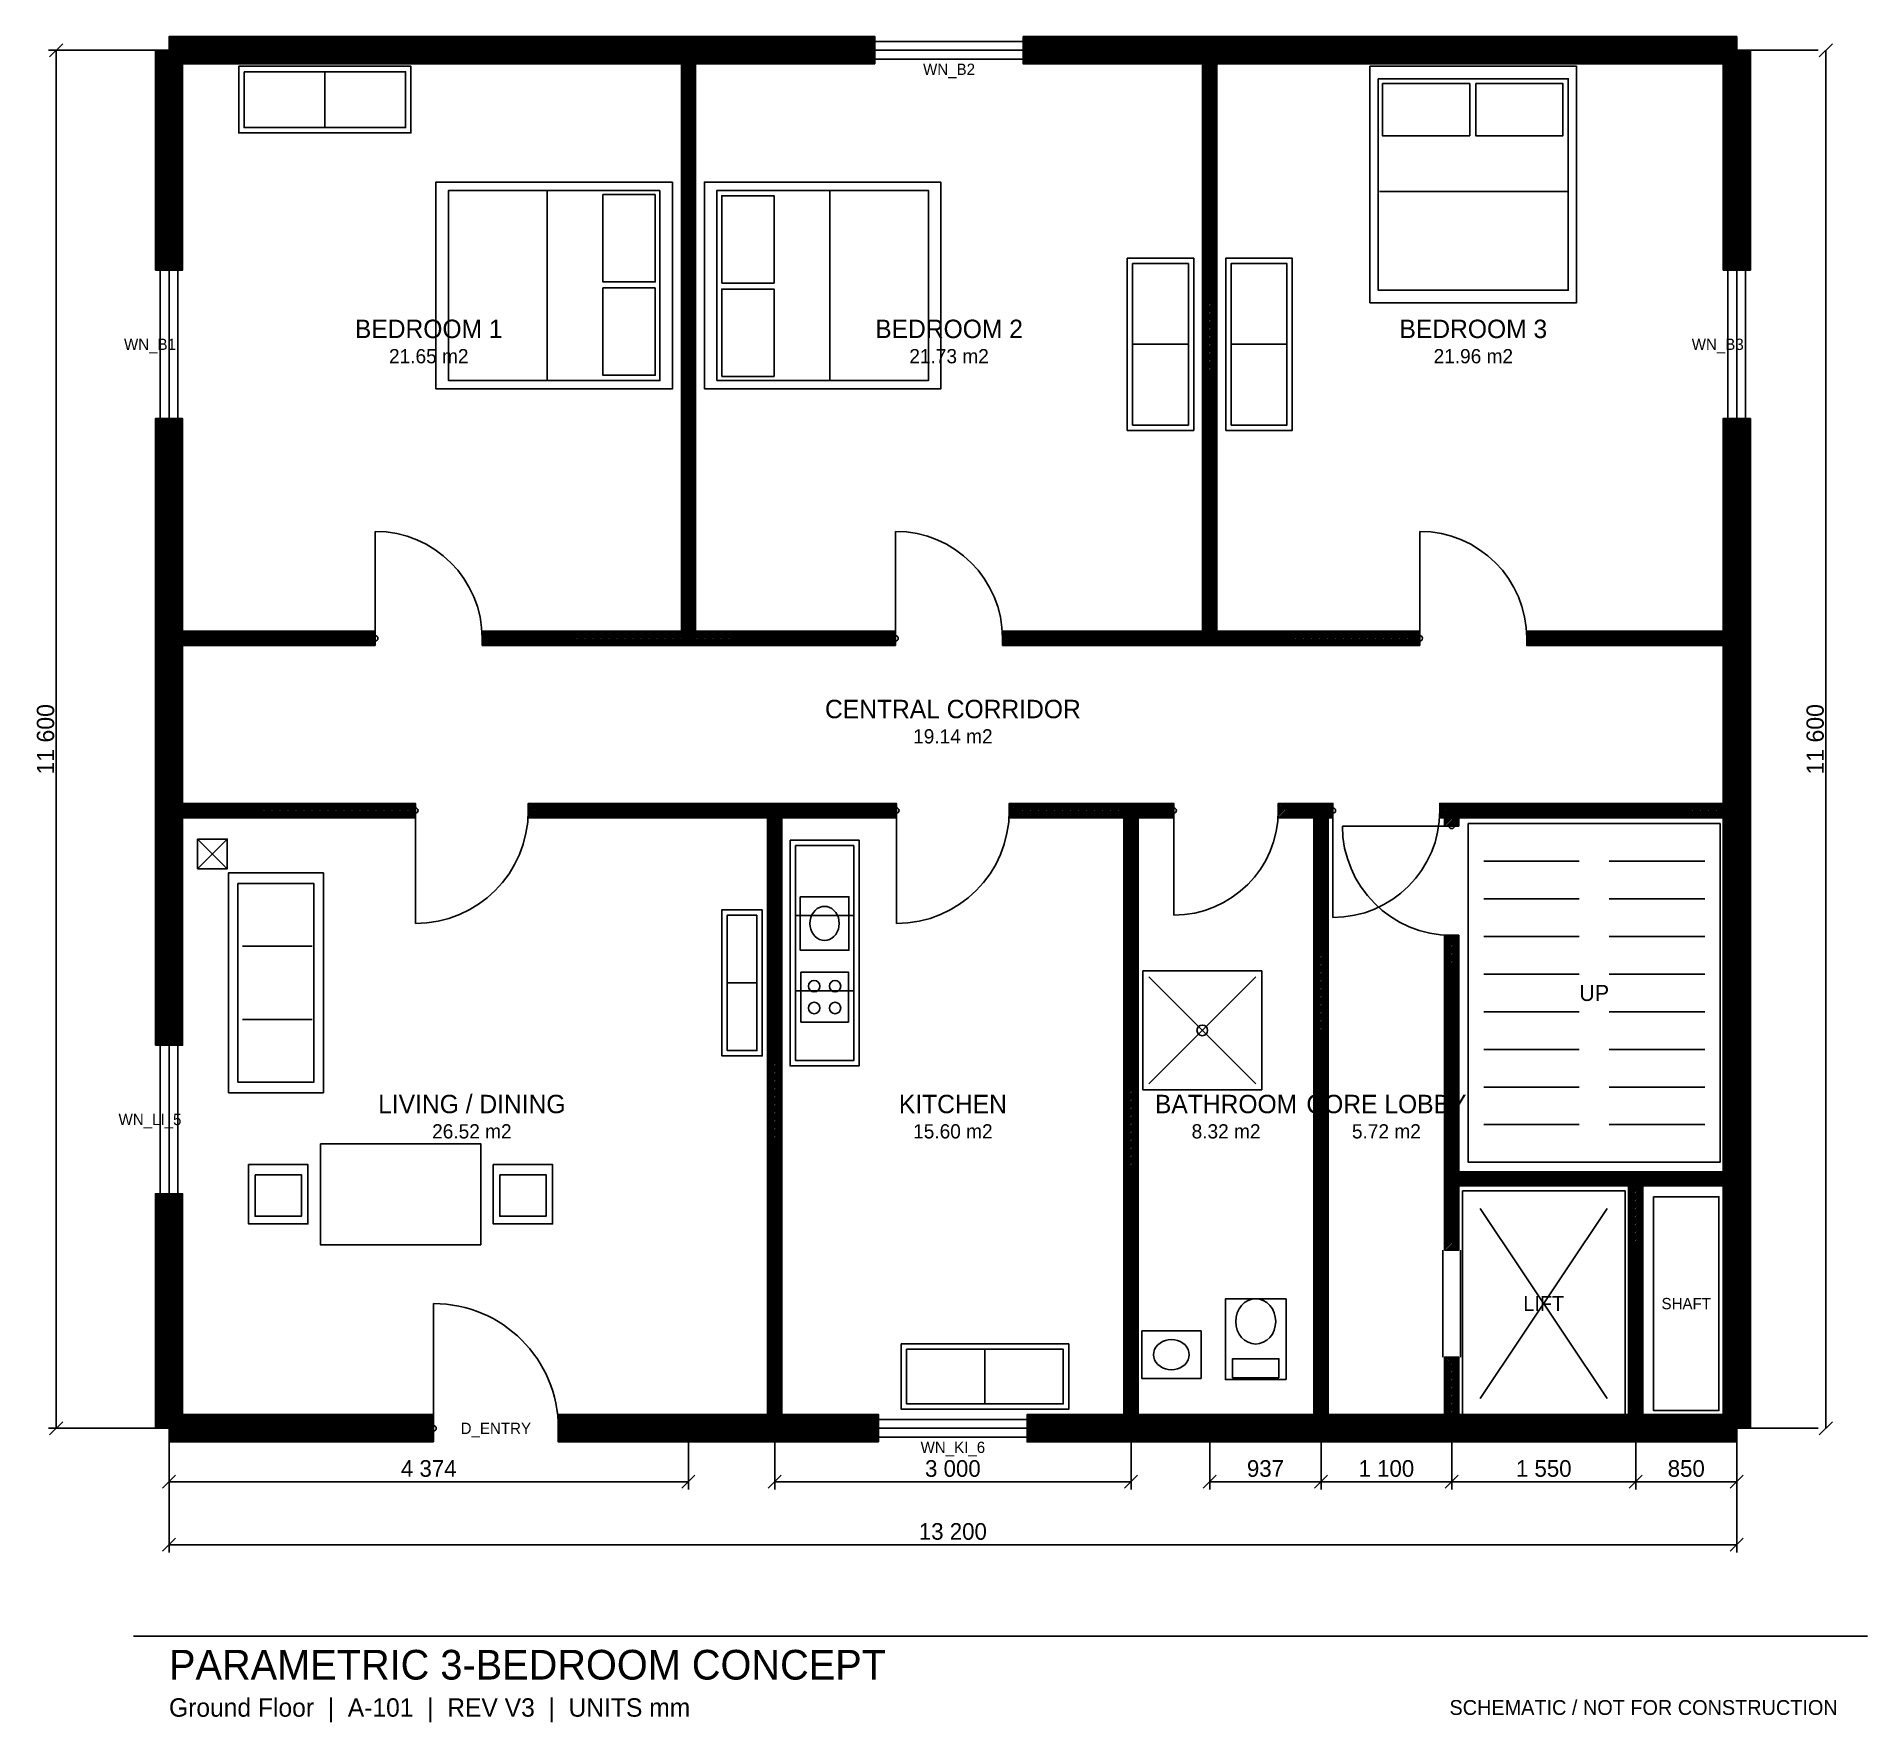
# Model space of a CAD drawing. Header units: millimetres. Extents: x -1115 to 14300, y -14075 to 115.
import ezdxf
from ezdxf.enums import TextEntityAlignment as Align

# ---------------------------------------------------------------- set-up
doc = ezdxf.new("R2010")
doc.units = ezdxf.units.MM
for name, color, linetype in [('A-CORE', 3, 'Continuous'), ('A-DIMS', 5, 'Continuous'), ('A-DOOR', 30, 'Continuous'), ('A-FURN', 4, 'Continuous'), ('A-SAN', 6, 'Continuous'), ('A-SHAFT', 6, 'Continuous'), ('A-SHEET', 8, 'Continuous'), ('A-STRUCT', 1, 'Continuous'), ('A-TEXT', 7, 'Continuous'), ('A-WALL-EXT', 7, 'Continuous'), ('A-WALL-HATCH', 9, 'Continuous'), ('A-WALL-INT', 8, 'Continuous'), ('A-WINDOW', 10, 'Continuous')]:
    doc.layers.add(name, color=color, linetype=linetype)

msp = doc.modelspace()

# ---------------------------------------------------------------- hatches: boundary and pattern name
at = {"layer": 'A-WALL-HATCH'}
h = msp.add_hatch(dxfattribs=at)
h.set_pattern_fill('ANSI31', scale=2)
h.paths.add_polyline_path([(-115, -1850), (115, -1850), (115, 0), (-115, 0)])
h = msp.add_hatch(dxfattribs=at)
h.set_pattern_fill('ANSI31', scale=2)
h.paths.add_polyline_path([(4374, -115), (4374, 115), (0, 115), (0, -115)])
h = msp.add_hatch(dxfattribs=at)
h.set_pattern_fill('ANSI31', scale=3)
h.paths.add_polyline_path([(4314, -4950), (4434, -4950), (4434, 0), (4314, 0)])
h = msp.add_hatch(dxfattribs=at)
h.set_pattern_fill('ANSI31', scale=2)
h.paths.add_polyline_path([(5943, -115), (5943, 115), (4374, 115), (4374, -115)])
h = msp.add_hatch(dxfattribs=at)
h.set_pattern_fill('ANSI31', scale=2)
h.paths.add_polyline_path([(8763, -115), (8763, 115), (7193, 115), (7193, -115)])
h = msp.add_hatch(dxfattribs=at)
h.set_pattern_fill('ANSI31', scale=3)
h.paths.add_polyline_path([(8703, -4950), (8823, -4950), (8823, 0), (8703, 0)])
h = msp.add_hatch(dxfattribs=at)
h.set_pattern_fill('ANSI31', scale=2)
h.paths.add_polyline_path([(13200, -115), (13200, 115), (8763, 115), (8763, -115)])
h = msp.add_hatch(dxfattribs=at)
h.set_pattern_fill('ANSI31', scale=2)
h.paths.add_polyline_path([(13085, -1850), (13315, -1850), (13315, 0), (13085, 0)])
h = msp.add_hatch(dxfattribs=at)
h.set_pattern_fill('ANSI31', scale=2)
h.paths.add_polyline_path([(-115, -4950), (115, -4950), (115, -3100), (-115, -3100)])
h = msp.add_hatch(dxfattribs=at)
h.set_pattern_fill('ANSI31', scale=2)
h.paths.add_polyline_path([(13085, -4950), (13315, -4950), (13315, -3100), (13085, -3100)])
h = msp.add_hatch(dxfattribs=at)
h.set_pattern_fill('ANSI31', scale=3)
h.paths.add_polyline_path([(1737, -5010), (1737, -4890), (0, -4890), (0, -5010)])
h = msp.add_hatch(dxfattribs=at)
h.set_pattern_fill('ANSI31', scale=3)
h.paths.add_polyline_path([(4374, -5010), (4374, -4890), (2637, -4890), (2637, -5010)])
h = msp.add_hatch(dxfattribs=at)
h.set_pattern_fill('ANSI31', scale=3)
h.paths.add_polyline_path([(6118, -5010), (6118, -4890), (4374, -4890), (4374, -5010)])
h = msp.add_hatch(dxfattribs=at)
h.set_pattern_fill('ANSI31', scale=3)
h.paths.add_polyline_path([(8763, -5010), (8763, -4890), (7018, -4890), (7018, -5010)])
h = msp.add_hatch(dxfattribs=at)
h.set_pattern_fill('ANSI31', scale=3)
h.paths.add_polyline_path([(10532, -5010), (10532, -4890), (8763, -4890), (8763, -5010)])
h = msp.add_hatch(dxfattribs=at)
h.set_pattern_fill('ANSI31', scale=3)
h.paths.add_polyline_path([(13200, -5010), (13200, -4890), (11432, -4890), (11432, -5010)])
h = msp.add_hatch(dxfattribs=at)
h.set_pattern_fill('ANSI31', scale=2)
h.paths.add_polyline_path([(-115, -6400), (115, -6400), (115, -4950), (-115, -4950)])
h = msp.add_hatch(dxfattribs=at)
h.set_pattern_fill('ANSI31', scale=2)
h.paths.add_polyline_path([(13085, -6400), (13315, -6400), (13315, -4950), (13085, -4950)])
h = msp.add_hatch(dxfattribs=at)
h.set_pattern_fill('ANSI31', scale=2)
h.paths.add_polyline_path([(-115, -8375), (115, -8375), (115, -6400), (-115, -6400)])
h = msp.add_hatch(dxfattribs=at)
h.set_pattern_fill('ANSI31', scale=3)
h.paths.add_polyline_path([(2075, -6460), (2075, -6340), (0, -6340), (0, -6460)])
h = msp.add_hatch(dxfattribs=at)
h.set_pattern_fill('ANSI31', scale=3)
h.paths.add_polyline_path([(5100, -6460), (5100, -6340), (3025, -6340), (3025, -6460)])
h = msp.add_hatch(dxfattribs=at)
h.set_pattern_fill('ANSI31', scale=3)
h.paths.add_polyline_path([(5040, -11600), (5160, -11600), (5160, -6400), (5040, -6400)])
h = msp.add_hatch(dxfattribs=at)
h.set_pattern_fill('ANSI31', scale=3)
h.paths.add_polyline_path([(6125, -6460), (6125, -6340), (5100, -6340), (5100, -6460)])
h = msp.add_hatch(dxfattribs=at)
h.set_pattern_fill('ANSI31', scale=3)
h.paths.add_polyline_path([(8100, -6460), (8100, -6340), (7075, -6340), (7075, -6460)])
h = msp.add_hatch(dxfattribs=at)
h.set_pattern_fill('ANSI31', scale=3)
h.paths.add_polyline_path([(8040, -11600), (8160, -11600), (8160, -6400), (8040, -6400)])
h = msp.add_hatch(dxfattribs=at)
h.set_pattern_fill('ANSI31', scale=3)
h.paths.add_polyline_path([(8460, -6460), (8460, -6340), (8100, -6340), (8100, -6460)])
h = msp.add_hatch(dxfattribs=at)
h.set_pattern_fill('ANSI31', scale=3)
h.paths.add_polyline_path([(9700, -6460), (9700, -6340), (9340, -6340), (9340, -6460)])
h = msp.add_hatch(dxfattribs=at)
h.set_pattern_fill('ANSI31', scale=3)
h.paths.add_polyline_path([(9640, -11600), (9760, -11600), (9760, -6400), (9640, -6400)])
h = msp.add_hatch(dxfattribs=at)
h.set_pattern_fill('ANSI31', scale=3)
h.paths.add_polyline_path([(9800, -6460), (9800, -6340), (9700, -6340), (9700, -6460)])
h = msp.add_hatch(dxfattribs=at)
h.set_pattern_fill('ANSI31', scale=3)
h.paths.add_polyline_path([(10800, -6460), (10800, -6340), (10700, -6340), (10700, -6460)])
h = msp.add_hatch(dxfattribs=at)
h.set_pattern_fill('ANSI31', scale=3)
h.paths.add_polyline_path([(10740, -6530), (10860, -6530), (10860, -6400), (10740, -6400)])
h = msp.add_hatch(dxfattribs=at)
h.set_pattern_fill('ANSI31', scale=3)
h.paths.add_polyline_path([(13200, -6460), (13200, -6340), (10800, -6340), (10800, -6460)])
h = msp.add_hatch(dxfattribs=at)
h.set_pattern_fill('ANSI31', scale=2)
h.paths.add_polyline_path([(13085, -9500), (13315, -9500), (13315, -6400), (13085, -6400)])
h = msp.add_hatch(dxfattribs=at)
h.set_pattern_fill('ANSI31', scale=3)
h.paths.add_polyline_path([(10740, -9500), (10860, -9500), (10860, -7450), (10740, -7450)])
h = msp.add_hatch(dxfattribs=at)
h.set_pattern_fill('ANSI31', scale=3)
h.paths.add_polyline_path([(10740, -10100), (10860, -10100), (10860, -9500), (10740, -9500)])
h = msp.add_hatch(dxfattribs=at)
h.set_pattern_fill('ANSI31', scale=3)
h.paths.add_polyline_path([(12350, -9560), (12350, -9440), (10800, -9440), (10800, -9560)])
h = msp.add_hatch(dxfattribs=at)
h.set_pattern_fill('ANSI31', scale=3)
h.paths.add_polyline_path([(12290, -11600), (12410, -11600), (12410, -9500), (12290, -9500)])
h = msp.add_hatch(dxfattribs=at)
h.set_pattern_fill('ANSI31', scale=3)
h.paths.add_polyline_path([(13200, -9560), (13200, -9440), (12350, -9440), (12350, -9560)])
h = msp.add_hatch(dxfattribs=at)
h.set_pattern_fill('ANSI31', scale=2)
h.paths.add_polyline_path([(13085, -11600), (13315, -11600), (13315, -9500), (13085, -9500)])
h = msp.add_hatch(dxfattribs=at)
h.set_pattern_fill('ANSI31', scale=2)
h.paths.add_polyline_path([(-115, -11600), (115, -11600), (115, -9625), (-115, -9625)])
h = msp.add_hatch(dxfattribs=at)
h.set_pattern_fill('ANSI31', scale=3)
h.paths.add_polyline_path([(10740, -11600), (10860, -11600), (10860, -11000), (10740, -11000)])
h = msp.add_hatch(dxfattribs=at)
h.set_pattern_fill('ANSI31', scale=2)
h.paths.add_polyline_path([(2228, -11715), (2228, -11485), (0, -11485), (0, -11715)])
h = msp.add_hatch(dxfattribs=at)
h.set_pattern_fill('ANSI31', scale=2)
h.paths.add_polyline_path([(5100, -11715), (5100, -11485), (3278, -11485), (3278, -11715)])
h = msp.add_hatch(dxfattribs=at)
h.set_pattern_fill('ANSI31', scale=2)
h.paths.add_polyline_path([(5975, -11715), (5975, -11485), (5100, -11485), (5100, -11715)])
h = msp.add_hatch(dxfattribs=at)
h.set_pattern_fill('ANSI31', scale=2)
h.paths.add_polyline_path([(8100, -11715), (8100, -11485), (7225, -11485), (7225, -11715)])
h = msp.add_hatch(dxfattribs=at)
h.set_pattern_fill('ANSI31', scale=2)
h.paths.add_polyline_path([(9700, -11715), (9700, -11485), (8100, -11485), (8100, -11715)])
h = msp.add_hatch(dxfattribs=at)
h.set_pattern_fill('ANSI31', scale=2)
h.paths.add_polyline_path([(10800, -11715), (10800, -11485), (9700, -11485), (9700, -11715)])
h = msp.add_hatch(dxfattribs=at)
h.set_pattern_fill('ANSI31', scale=2)
h.paths.add_polyline_path([(12350, -11715), (12350, -11485), (10800, -11485), (10800, -11715)])
h = msp.add_hatch(dxfattribs=at)
h.set_pattern_fill('ANSI31', scale=2)
h.paths.add_polyline_path([(13200, -11715), (13200, -11485), (12350, -11485), (12350, -11715)])

# ---------------------------------------------------------------- linework, layer by layer
at = {"layer": 'A-CORE'}
for p, q in [((11070, -6827), (11873, -6827)), ((12127, -6827), (12930, -6827)), ((11070, -7143), (11873, -7143)), ((12127, -7143), (12930, -7143)), ((11070, -7460), (11873, -7460)), ((12127, -7460), (12930, -7460)), ((11070, -7777), (11873, -7777)), ((12127, -7777), (12930, -7777)), ((11070, -8093), (11873, -8093)), ((12127, -8093), (12930, -8093)), ((11070, -8410), (11873, -8410)), ((12127, -8410), (12930, -8410)), ((11070, -8727), (11873, -8727)), ((12127, -8727), (12930, -8727)), ((11070, -9043), (11873, -9043)), ((12127, -9043), (12930, -9043)), ((11040, -9750), (12110, -11350)), ((12110, -9750), (11040, -11350))]:
    msp.add_line(p, q, dxfattribs=at)
for points in [[(10940, -6510), (13060, -6510), (13060, -9360), (10940, -9360)], [(10890, -9600), (12260, -9600), (12260, -11500), (10890, -11500)]]:
    msp.add_lwpolyline(points, close=True, dxfattribs=at)
at = {"layer": 'A-DIMS'}
for p, q in [((0, 0), (-1015, 0)), ((-1005, -55), (-895, 55)), ((-950, 0), (-950, -11600)), ((13200, 0), (13885, 0)), ((13895, -55), (14005, 55)), ((13950, 0), (13950, -11600)), ((-1005, -11655), (-895, -11545)), ((13895, -11655), (14005, -11545)), ((0, -11600), (-1015, -11600)), ((0, -11600), (0, -12115)), ((0, -11600), (0, -12645)), ((4374, -11600), (4374, -12115)), ((5100, -11600), (5100, -12115)), ((8100, -11600), (8100, -12115)), ((8763, -11600), (8763, -12115)), ((9700, -11600), (9700, -12115)), ((9700, -11600), (9700, -12115)), ((10800, -11600), (10800, -12115)), ((10800, -11600), (10800, -12115)), ((12350, -11600), (12350, -12115)), ((12350, -11600), (12350, -12115)), ((13200, -11600), (13200, -12115)), ((13200, -11600), (13200, -12645)), ((13200, -11600), (13885, -11600)), ((-55, -12105), (55, -11995)), ((4318, -12105), (4428, -11995)), ((5045, -12105), (5155, -11995)), ((8045, -12105), (8155, -11995)), ((8708, -12105), (8818, -11995)), ((9645, -12105), (9755, -11995)), ((9645, -12105), (9755, -11995)), ((10745, -12105), (10855, -11995)), ((10745, -12105), (10855, -11995)), ((12295, -12105), (12405, -11995)), ((12295, -12105), (12405, -11995)), ((13145, -12105), (13255, -11995)), ((0, -12050), (4374, -12050)), ((5100, -12050), (8100, -12050)), ((8763, -12050), (9700, -12050)), ((9700, -12050), (10800, -12050)), ((10800, -12050), (12350, -12050)), ((12350, -12050), (13200, -12050)), ((-55, -12635), (55, -12525)), ((0, -12580), (13200, -12580)), ((13145, -12635), (13255, -12525))]:
    msp.add_line(p, q, dxfattribs=at)
at = {"layer": 'A-DOOR'}
for p, q in [((1737, -4950), (1737, -4050)), ((6118, -4950), (6118, -4050)), ((10532, -4950), (10532, -4050)), ((2075, -6400), (2075, -7350)), ((6125, -6400), (6125, -7350)), ((8460, -6400), (8460, -7280)), ((9800, -6400), (9800, -7300)), ((10800, -6530), (9880, -6530)), ((10725, -10100), (10725, -11000)), ((10875, -10100), (10875, -11000)), ((2228, -11600), (2228, -10550))]:
    msp.add_line(p, q, dxfattribs=at)
for centre in [(1737, -4950), (6118, -4950), (10532, -4950), (2075, -6400), (6125, -6400), (8460, -6400), (9800, -6400), (10800, -6530), (2228, -11600)]:
    msp.add_circle(centre, 22, dxfattribs=at)
for centre, radius, start, end in [((1737, -4950), 900, 0, 90), ((6118, -4950), 900, 0, 90), ((10532, -4950), 900, 0, 90), ((2075, -6400), 950, 270, 0), ((6125, -6400), 950, 270, 0), ((8460, -6400), 880, 270, 0), ((9800, -6400), 900, 270, 0), ((10800, -6530), 920, 180, 270), ((2228, -11600), 1050, 0, 90)]:
    msp.add_arc(centre, radius, start, end, dxfattribs=at)
at = {"layer": 'A-FURN'}
for p, q in [((1312, -175), (1312, -655)), ((3184, -1190), (3184, -2770)), ((5563, -2770), (5563, -1190)), ((10192, -1190), (11772, -1190)), ((8588, -2475), (8108, -2475)), ((8938, -2475), (9418, -2475)), ((5270, -7283), (5770, -7283)), ((620, -7542), (1205, -7542)), ((4955, -7850), (4695, -7850)), ((5270, -7917), (5770, -7917)), ((620, -8158), (1205, -8158)), ((6870, -10930), (6870, -11400))]:
    msp.add_line(p, q, dxfattribs=at)
for points in [[(587, -135), (2037, -135), (2037, -695), (587, -695)], [(10112, -135), (11852, -135), (11852, -2125), (10112, -2125)], [(632, -180), (1992, -180), (1992, -650), (632, -650)], [(10182, -240), (11782, -240), (11782, -2020), (10182, -2020)], [(10216, -280), (10952, -280), (10952, -720), (10216, -720)], [(11002, -280), (11736, -280), (11736, -720), (11002, -720)], [(4238, -1110), (4238, -2850), (2248, -2850), (2248, -1110)], [(4134, -1180), (4134, -2780), (2354, -2780), (2354, -1180)], [(4094, -1215), (4094, -1950), (3654, -1950), (3654, -1215)], [(4508, -2850), (4508, -1110), (6498, -1110), (6498, -2850)], [(4614, -2780), (4614, -1180), (6394, -1180), (6394, -2780)], [(4654, -1960), (4654, -1225), (5094, -1225), (5094, -1960)], [(8628, -1750), (8628, -3200), (8068, -3200), (8068, -1750)], [(8583, -1795), (8583, -3155), (8113, -3155), (8113, -1795)], [(8898, -3200), (8898, -1750), (9458, -1750), (9458, -3200)], [(8943, -3155), (8943, -1795), (9413, -1795), (9413, -3155)], [(4094, -2000), (4094, -2735), (3654, -2735), (3654, -2000)], [(4654, -2745), (4654, -2010), (5094, -2010), (5094, -2745)], [(5230, -6650), (5810, -6650), (5810, -8550), (5230, -8550)], [(5275, -6695), (5765, -6695), (5765, -8505), (5275, -8505)], [(500, -8775), (500, -6925), (1300, -6925), (1300, -8775)], [(580, -8685), (580, -7015), (1220, -7015), (1220, -8685)], [(4995, -7235), (4995, -8465), (4655, -8465), (4655, -7235)], [(4950, -7280), (4950, -8420), (4700, -8420), (4700, -7280)], [(5320, -7760), (5720, -7760), (5720, -8180), (5320, -8180)], [(1275, -9205), (2625, -9205), (2625, -10055), (1275, -10055)], [(670, -9380), (1170, -9380), (1170, -9880), (670, -9880)], [(2730, -9380), (3230, -9380), (3230, -9880), (2730, -9880)], [(725, -9465), (1115, -9465), (1115, -9815), (725, -9815)], [(2785, -9465), (3175, -9465), (3175, -9815), (2785, -9815)], [(6165, -10890), (7575, -10890), (7575, -11440), (6165, -11440)], [(6210, -10935), (7530, -10935), (7530, -11395), (6210, -11395)]]:
    msp.add_lwpolyline(points, close=True, dxfattribs=at)
for centre in [(5432, -7878), (5608, -7878), (5432, -8062), (5608, -8062)]:
    msp.add_circle(centre, 48, dxfattribs=at)
at = {"layer": 'A-SAN'}
for p, q in [((8250, -7800), (9150, -8700)), ((9150, -7800), (8250, -8700))]:
    msp.add_line(p, q, dxfattribs=at)
for points in [[(5315, -7125), (5725, -7125), (5725, -7575), (5315, -7575)], [(5643, -7350), (5641, -7375), (5636, -7399), (5627, -7422), (5614, -7443), (5599, -7460), (5582, -7475), (5562, -7485), (5541, -7492), (5520, -7494), (5499, -7492), (5478, -7485), (5458, -7475), (5441, -7460), (5426, -7443), (5413, -7422), (5404, -7399), (5399, -7375), (5397, -7350), (5399, -7325), (5404, -7301), (5413, -7278), (5426, -7257), (5441, -7240), (5458, -7225), (5478, -7215), (5499, -7208), (5520, -7206), (5541, -7208), (5562, -7215), (5582, -7225), (5599, -7240), (5614, -7257), (5627, -7278), (5636, -7301), (5641, -7325)], [(8200, -7750), (9200, -7750), (9200, -8750), (8200, -8750)], [(9405, -11190), (8895, -11190), (8895, -10510), (9405, -10510)], [(8982, -10700), (8985, -10663), (8995, -10628), (9010, -10595), (9031, -10566), (9056, -10542), (9086, -10524), (9117, -10514), (9150, -10510), (9183, -10514), (9214, -10524), (9244, -10542), (9269, -10566), (9290, -10595), (9305, -10628), (9315, -10663), (9318, -10700), (9315, -10738), (9305, -10773), (9290, -10806), (9269, -10835), (9244, -10859), (9214, -10876), (9183, -10887), (9150, -10891), (9117, -10887), (9086, -10876), (9056, -10859), (9031, -10835), (9010, -10806), (8995, -10773), (8985, -10738)], [(8190, -10780), (8690, -10780), (8690, -11180), (8190, -11180)], [(8590, -10980), (8588, -11002), (8581, -11024), (8570, -11044), (8555, -11062), (8536, -11078), (8515, -11091), (8491, -11100), (8466, -11106), (8440, -11108), (8414, -11106), (8389, -11100), (8365, -11091), (8344, -11078), (8325, -11062), (8310, -11044), (8299, -11024), (8292, -11002), (8290, -10980), (8292, -10958), (8299, -10936), (8310, -10916), (8325, -10898), (8344, -10882), (8365, -10869), (8389, -10860), (8414, -10854), (8440, -10852), (8466, -10854), (8491, -10860), (8515, -10869), (8536, -10882), (8555, -10898), (8570, -10916), (8581, -10936), (8588, -10958)], [(9345, -11175), (8955, -11175), (8955, -11015), (9345, -11015)]]:
    msp.add_lwpolyline(points, close=True, dxfattribs=at)
msp.add_circle((8700, -8250), 45, dxfattribs=at)
at = {"layer": 'A-SHAFT'}
msp.add_lwpolyline([(12500, -9650), (13050, -9650), (13050, -11450), (12500, -11450)], close=True, dxfattribs=at)
at = {"layer": 'A-SHEET'}
msp.add_line((-300, -13350), (14300, -13350), dxfattribs=at)
at = {"layer": 'A-STRUCT'}
for p, q in [((240, -6640), (490, -6890)), ((490, -6640), (240, -6890))]:
    msp.add_line(p, q, dxfattribs=at)
msp.add_lwpolyline([(240, -6640), (490, -6640), (490, -6890), (240, -6890)], close=True, dxfattribs=at)
at = {"layer": 'A-WALL-EXT'}
for points in [[(-115, -1850), (115, -1850), (115, 0), (-115, 0)], [(4374, -115), (4374, 115), (0, 115), (0, -115)], [(5943, -115), (5943, 115), (4374, 115), (4374, -115)], [(8763, -115), (8763, 115), (7193, 115), (7193, -115)], [(13200, -115), (13200, 115), (8763, 115), (8763, -115)], [(13085, -1850), (13315, -1850), (13315, 0), (13085, 0)], [(-115, -4950), (115, -4950), (115, -3100), (-115, -3100)], [(13085, -4950), (13315, -4950), (13315, -3100), (13085, -3100)], [(-115, -6400), (115, -6400), (115, -4950), (-115, -4950)], [(13085, -6400), (13315, -6400), (13315, -4950), (13085, -4950)], [(-115, -8375), (115, -8375), (115, -6400), (-115, -6400)], [(13085, -9500), (13315, -9500), (13315, -6400), (13085, -6400)], [(13085, -11600), (13315, -11600), (13315, -9500), (13085, -9500)], [(-115, -11600), (115, -11600), (115, -9625), (-115, -9625)], [(2228, -11715), (2228, -11485), (0, -11485), (0, -11715)], [(5100, -11715), (5100, -11485), (3278, -11485), (3278, -11715)], [(5975, -11715), (5975, -11485), (5100, -11485), (5100, -11715)], [(8100, -11715), (8100, -11485), (7225, -11485), (7225, -11715)], [(9700, -11715), (9700, -11485), (8100, -11485), (8100, -11715)], [(10800, -11715), (10800, -11485), (9700, -11485), (9700, -11715)], [(12350, -11715), (12350, -11485), (10800, -11485), (10800, -11715)], [(13200, -11715), (13200, -11485), (12350, -11485), (12350, -11715)]]:
    msp.add_lwpolyline(points, close=True, dxfattribs=at)
at = {"layer": 'A-WALL-INT'}
for points in [[(4314, -4950), (4434, -4950), (4434, 0), (4314, 0)], [(8703, -4950), (8823, -4950), (8823, 0), (8703, 0)], [(1737, -5010), (1737, -4890), (0, -4890), (0, -5010)], [(4374, -5010), (4374, -4890), (2637, -4890), (2637, -5010)], [(6118, -5010), (6118, -4890), (4374, -4890), (4374, -5010)], [(8763, -5010), (8763, -4890), (7018, -4890), (7018, -5010)], [(10532, -5010), (10532, -4890), (8763, -4890), (8763, -5010)], [(13200, -5010), (13200, -4890), (11432, -4890), (11432, -5010)], [(2075, -6460), (2075, -6340), (0, -6340), (0, -6460)], [(5100, -6460), (5100, -6340), (3025, -6340), (3025, -6460)], [(5040, -11600), (5160, -11600), (5160, -6400), (5040, -6400)], [(6125, -6460), (6125, -6340), (5100, -6340), (5100, -6460)], [(8100, -6460), (8100, -6340), (7075, -6340), (7075, -6460)], [(8040, -11600), (8160, -11600), (8160, -6400), (8040, -6400)], [(8460, -6460), (8460, -6340), (8100, -6340), (8100, -6460)], [(9700, -6460), (9700, -6340), (9340, -6340), (9340, -6460)], [(9640, -11600), (9760, -11600), (9760, -6400), (9640, -6400)], [(9800, -6460), (9800, -6340), (9700, -6340), (9700, -6460)], [(10800, -6460), (10800, -6340), (10700, -6340), (10700, -6460)], [(10740, -6530), (10860, -6530), (10860, -6400), (10740, -6400)], [(13200, -6460), (13200, -6340), (10800, -6340), (10800, -6460)], [(10740, -9500), (10860, -9500), (10860, -7450), (10740, -7450)], [(10740, -10100), (10860, -10100), (10860, -9500), (10740, -9500)], [(12350, -9560), (12350, -9440), (10800, -9440), (10800, -9560)], [(12290, -11600), (12410, -11600), (12410, -9500), (12290, -9500)], [(13200, -9560), (13200, -9440), (12350, -9440), (12350, -9560)], [(10740, -11600), (10860, -11600), (10860, -11000), (10740, -11000)]]:
    msp.add_lwpolyline(points, close=True, dxfattribs=at)
at = {"layer": 'A-WINDOW'}
for p, q in [((5943, 106), (5943, -106)), ((5943, 74), (7193, 74)), ((5943, 0), (7193, 0)), ((7193, 106), (7193, -106)), ((5943, -74), (7193, -74)), ((106, -1850), (-106, -1850)), ((-74, -1850), (-74, -3100)), ((0, -1850), (0, -3100)), ((74, -1850), (74, -3100)), ((13306, -1850), (13094, -1850)), ((13126, -1850), (13126, -3100)), ((13200, -1850), (13200, -3100)), ((13274, -1850), (13274, -3100)), ((106, -3100), (-106, -3100)), ((13306, -3100), (13094, -3100)), ((106, -8375), (-106, -8375)), ((-74, -8375), (-74, -9625)), ((0, -8375), (0, -9625)), ((74, -8375), (74, -9625)), ((106, -9625), (-106, -9625)), ((5975, -11494), (5975, -11706)), ((5975, -11526), (7225, -11526)), ((7225, -11494), (7225, -11706)), ((5975, -11600), (7225, -11600)), ((5975, -11674), (7225, -11674))]:
    msp.add_line(p, q, dxfattribs=at)

# ---------------------------------------------------------------- texts
at = {"layer": 'A-CORE'}
for s, height, p in [('UP', 135, (12000, -7935)), ('LIFT', 125, (11575, -10550))]:
    msp.add_text(s, height=height, dxfattribs=at).set_placement(p, align=Align.MIDDLE_CENTER)
at = {"layer": 'A-DIMS'}
for p in [(-1040, -5800), (13860, -5800)]:
    msp.add_text('11 600', height=145, rotation=90, dxfattribs=at).set_placement(p, align=Align.MIDDLE_CENTER)
for s, p in [('4 374', (2187, -11938)), ('3 000', (6600, -11938)), ('937', (9232, -11938)), ('1 100', (10250, -11938)), ('1 550', (11575, -11938)), ('850', (12775, -11938)), ('13 200', (6600, -12468))]:
    msp.add_text(s, height=140, dxfattribs=at).set_placement(p, align=Align.MIDDLE_CENTER)
at = {"layer": 'A-DOOR'}
msp.add_text('D_ENTRY', height=95, dxfattribs=at).set_placement((2752, -11600), align=Align.MIDDLE_CENTER)
at = {"layer": 'A-SHAFT'}
msp.add_text('SHAFT', height=95, dxfattribs=at).set_placement((12775, -10550), align=Align.MIDDLE_CENTER)
at = {"layer": 'A-TEXT'}
for s, height, p in [('BEDROOM 1', 155, (2187, -2345)), ('BEDROOM 2', 155, (6568, -2345)), ('BEDROOM 3', 155, (10982, -2345)), ('21.65 m2', 120, (2187, -2575)), ('21.73 m2', 120, (6568, -2575)), ('21.96 m2', 120, (10982, -2575)), ('CENTRAL CORRIDOR', 155, (6600, -5545)), ('19.14 m2', 120, (6600, -5775)), ('LIVING / DINING', 155, (2550, -8870)), ('KITCHEN', 155, (6600, -8870)), ('BATHROOM', 155, (8900, -8870)), ('CORE LOBBY', 155, (10250, -8870)), ('26.52 m2', 120, (2550, -9100)), ('15.60 m2', 120, (6600, -9100)), ('8.32 m2', 120, (8900, -9100)), ('5.72 m2', 120, (10250, -9100))]:
    msp.add_text(s, height=height, dxfattribs=at).set_placement(p, align=Align.MIDDLE_CENTER)
for s, height, p in [('PARAMETRIC 3-BEDROOM CONCEPT', 250, (0, -13590)), ('Ground Floor  |  A-101  |  REV V3  |  UNITS mm', 155, (0, -13950))]:
    msp.add_text(s, height=height, dxfattribs=at).set_placement(p, align=Align.MIDDLE_LEFT)
msp.add_text('SCHEMATIC / NOT FOR CONSTRUCTION', height=125, dxfattribs=at).set_placement((14050, -13950), align=Align.MIDDLE_RIGHT)
at = {"layer": 'A-WINDOW'}
for s, p in [('WN_B2', (6568, -160)), ('WN_B1', (-160, -2475)), ('WN_B3', (13040, -2475)), ('WN_LI_5', (-160, -9000)), ('WN_KI_6', (6600, -11760))]:
    msp.add_text(s, height=95, dxfattribs=at).set_placement(p, align=Align.MIDDLE_CENTER)

doc.saveas('drawing.dxf')
